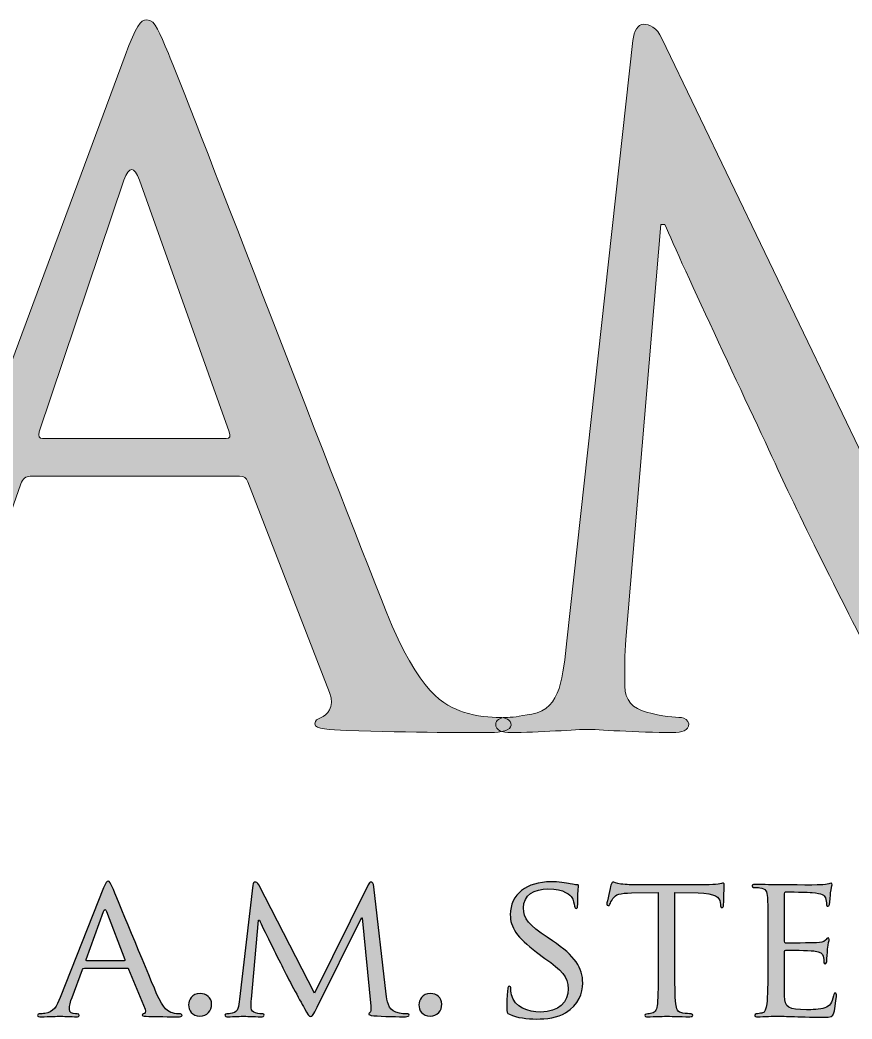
# Model space of a CAD drawing. Header units: feet. Extents: x 0.21 to 4.79, y 0.56 to 1.94.
# Drawn here: x 1.356 to 2.498, y 0.558 to 1.93 of the extents above; entities that cross this region are included whole.
import ezdxf

# ---------------------------------------------------------------- set-up
doc = ezdxf.new("R2010")
doc.units = ezdxf.units.FT
doc.header["$MEASUREMENT"] = 0
doc.layers.add('Layer 2', color=7, linetype='Continuous')

# ---------------------------------------------------------------- blocks, each defined once
blk = doc.blocks.new('*U3')
at = {"true_color": 0xffffff}
h = blk.add_hatch(color=7, dxfattribs=at)
h.dxf.hatch_style = 2
edge = h.paths.add_edge_path()
edge.add_spline(control_points=[(1.5001, 1.8813), (1.5157, 1.9229), (1.5213, 1.9303), (1.5298, 1.9303), (1.5426, 1.9303), (1.5468, 1.9125), (1.5596, 1.8843), (1.5823, 1.8308), (1.7821, 1.3093), (1.8587, 1.1177), (1.9041, 1.0048), (1.9381, 0.9885), (1.965, 0.9795), (1.9834, 0.9736), (2.0019, 0.9721), (2.0146, 0.9721), (2.0217, 0.9721), (2.0302, 0.9692), (2.0302, 0.9617), (2.0302, 0.9543), (2.016, 0.9513), (2.0019, 0.9513), (1.9834, 0.9513), (1.8913, 0.9513), (1.8048, 0.9543), (1.7807, 0.9558), (1.7609, 0.9558), (1.7609, 0.9632), (1.7609, 0.9692), (1.7637, 0.9692), (1.7694, 0.9721), (1.7765, 0.9751), (1.7893, 0.9855), (1.7807, 1.0063), (1.7807, 1.0063), (1.6688, 1.296), (1.6688, 1.296), (1.6659, 1.3019), (1.6645, 1.3034), (1.6574, 1.3034), (1.6574, 1.3034), (1.3697, 1.3034), (1.3697, 1.3034), (1.364, 1.3034), (1.3597, 1.3004), (1.3569, 1.293), (1.3569, 1.293), (1.286, 1.091), (1.286, 1.091), (1.2747, 1.0598), (1.2676, 1.0286), (1.2676, 1.0063), (1.2676, 0.981), (1.2888, 0.9721), (1.3102, 0.9721), (1.3102, 0.9721), (1.3215, 0.9721), (1.3215, 0.9721), (1.3314, 0.9721), (1.3342, 0.9677), (1.3342, 0.9617), (1.3342, 0.9543), (1.3271, 0.9513), (1.3158, 0.9513), (1.286, 0.9513), (1.218, 0.9558), (1.2038, 0.9558), (1.1911, 0.9558), (1.1287, 0.9513), (1.0776, 0.9513), (1.0621, 0.9513), (1.0535, 0.9543), (1.0535, 0.9617), (1.0535, 0.9677), (1.0592, 0.9721), (1.0649, 0.9721), (1.0734, 0.9721), (1.0918, 0.9736), (1.1018, 0.9751), (1.1584, 0.9825), (1.1826, 1.0271), (1.2067, 1.091), (1.2067, 1.091), (1.5001, 1.8813), (1.5001, 1.8813)], knot_values=[0, 0, 0, 0, 1, 1, 1, 2, 2, 2, 3, 3, 3, 4, 4, 4, 5, 5, 5, 6, 6, 6, 7, 7, 7, 8, 8, 8, 9, 9, 9, 10, 10, 10, 11, 11, 11, 12, 12, 12, 13, 13, 13, 14, 14, 14, 15, 15, 15, 16, 16, 16, 17, 17, 17, 18, 18, 18, 19, 19, 19, 20, 20, 20, 21, 21, 21, 22, 22, 22, 23, 23, 23, 24, 24, 24, 25, 25, 25, 26, 26, 26, 27, 27, 27, 28, 28, 28, 28], degree=3, periodic=0)
edge = h.paths.add_edge_path()
edge.add_spline(control_points=[(1.639, 1.3554), (1.6447, 1.3554), (1.6447, 1.3584), (1.6432, 1.3643), (1.6432, 1.3643), (1.5199, 1.7104), (1.5199, 1.7104), (1.5128, 1.7298), (1.5057, 1.7298), (1.4986, 1.7104), (1.4986, 1.7104), (1.3824, 1.3643), (1.3824, 1.3643), (1.381, 1.3584), (1.3824, 1.3554), (1.3866, 1.3554), (1.3866, 1.3554), (1.639, 1.3554), (1.639, 1.3554)], knot_values=[0, 0, 0, 0, 1, 1, 1, 2, 2, 2, 3, 3, 3, 4, 4, 4, 5, 5, 5, 6, 6, 6, 6], degree=3, periodic=0)
h = blk.add_hatch(color=7, dxfattribs=at)
h.dxf.hatch_style = 2
edge = h.paths.add_edge_path()
edge.add_spline(control_points=[(3.1004, 1.1147), (3.1047, 1.0702), (3.1132, 1.0018), (3.1643, 0.984), (3.1997, 0.9721), (3.2323, 0.9721), (3.245, 0.9721), (3.2507, 0.9721), (3.255, 0.9692), (3.255, 0.9632), (3.255, 0.9558), (3.2436, 0.9513), (3.2295, 0.9513), (3.2011, 0.9513), (3.0621, 0.9543), (3.0168, 0.9588), (2.9871, 0.9618), (2.9814, 0.9662), (2.9814, 0.9721), (2.9814, 0.9766), (2.9842, 0.9811), (2.9899, 0.9825), (2.997, 0.984), (2.9984, 1.0033), (2.9955, 1.0271), (2.9955, 1.0271), (2.936, 1.6659), (2.936, 1.6659), (2.936, 1.6659), (2.9332, 1.6659), (2.9332, 1.6659), (2.9332, 1.6659), (2.6327, 1.0212), (2.6327, 1.0212), (2.6071, 0.9662), (2.6001, 0.9543), (2.5888, 0.9543), (2.5774, 0.9543), (2.5703, 0.9662), (2.5462, 1.0122), (2.5136, 1.0746), (2.4314, 1.2366), (2.4002, 1.3049), (2.3633, 1.3851), (2.2627, 1.5976), (2.2414, 1.6495), (2.2414, 1.6495), (2.2358, 1.6495), (2.2358, 1.6495), (2.2358, 1.6495), (2.1876, 1.0791), (2.1876, 1.0791), (2.1862, 1.0598), (2.1862, 1.036), (2.1862, 1.0152), (2.1862, 0.9959), (2.1975, 0.984), (2.2159, 0.9795), (2.2372, 0.9736), (2.2556, 0.9721), (2.2641, 0.9721), (2.2683, 0.9721), (2.274, 0.9677), (2.274, 0.9632), (2.274, 0.9543), (2.2655, 0.9513), (2.2514, 0.9513), (2.2046, 0.9513), (2.145, 0.9558), (2.1351, 0.9558), (2.1238, 0.9558), (2.0643, 0.9513), (2.0302, 0.9513), (2.0175, 0.9513), (2.009, 0.9543), (2.009, 0.9632), (2.009, 0.9677), (2.0146, 0.9721), (2.0217, 0.9721), (2.0316, 0.9721), (2.0401, 0.9736), (2.0586, 0.9766), (2.0997, 0.984), (2.1011, 1.0301), (2.1068, 1.0776), (2.1068, 1.0776), (2.1975, 1.9021), (2.1975, 1.9021), (2.1989, 1.9154), (2.2046, 1.9244), (2.2116, 1.9244), (2.2202, 1.9244), (2.2301, 1.9199), (2.2372, 1.905), (2.2372, 1.905), (2.6142, 1.1207), (2.6142, 1.1207), (2.6142, 1.1207), (2.9771, 1.9036), (2.9771, 1.9036), (2.9828, 1.9154), (2.9885, 1.9244), (2.997, 1.9244), (3.0055, 1.9244), (3.0126, 1.914), (3.0154, 1.8902), (3.0154, 1.8902), (3.1004, 1.1147), (3.1004, 1.1147)], knot_values=[0, 0, 0, 0, 1, 1, 1, 2, 2, 2, 3, 3, 3, 4, 4, 4, 5, 5, 5, 6, 6, 6, 7, 7, 7, 8, 8, 8, 9, 9, 9, 10, 10, 10, 11, 11, 11, 12, 12, 12, 13, 13, 13, 14, 14, 14, 15, 15, 15, 16, 16, 16, 17, 17, 17, 18, 18, 18, 19, 19, 19, 20, 20, 20, 21, 21, 21, 22, 22, 22, 23, 23, 23, 24, 24, 24, 25, 25, 25, 26, 26, 26, 27, 27, 27, 28, 28, 28, 29, 29, 29, 30, 30, 30, 31, 31, 31, 32, 32, 32, 33, 33, 33, 34, 34, 34, 35, 35, 35, 36, 36, 36, 36], degree=3, periodic=0)
h = blk.add_hatch(color=7, dxfattribs=at)
h.dxf.hatch_style = 2
edge = h.paths.add_edge_path()
edge.add_spline(control_points=[(1.4707, 0.7379), (1.4739, 0.7458), (1.475, 0.7472), (1.4768, 0.7472), (1.4794, 0.7472), (1.4802, 0.7438), (1.4828, 0.7385), (1.4874, 0.7283), (1.528, 0.6291), (1.5435, 0.5926), (1.5527, 0.5712), (1.5596, 0.568), (1.5651, 0.5663), (1.5688, 0.5652), (1.5726, 0.5649), (1.5752, 0.5649), (1.5766, 0.5649), (1.5783, 0.5643), (1.5783, 0.5629), (1.5783, 0.5615), (1.5754, 0.561), (1.5726, 0.561), (1.5688, 0.561), (1.5501, 0.561), (1.5326, 0.5615), (1.5277, 0.5618), (1.5237, 0.5618), (1.5237, 0.5632), (1.5237, 0.5643), (1.5243, 0.5643), (1.5254, 0.5649), (1.5268, 0.5655), (1.5294, 0.5675), (1.5277, 0.5714), (1.5277, 0.5714), (1.505, 0.6265), (1.505, 0.6265), (1.5044, 0.6277), (1.5041, 0.6279), (1.5027, 0.6279), (1.5027, 0.6279), (1.4443, 0.6279), (1.4443, 0.6279), (1.4431, 0.6279), (1.4423, 0.6274), (1.4417, 0.626), (1.4417, 0.626), (1.4273, 0.5875), (1.4273, 0.5875), (1.425, 0.5816), (1.4236, 0.5757), (1.4236, 0.5714), (1.4236, 0.5666), (1.4279, 0.5649), (1.4322, 0.5649), (1.4322, 0.5649), (1.4345, 0.5649), (1.4345, 0.5649), (1.4365, 0.5649), (1.4371, 0.5641), (1.4371, 0.5629), (1.4371, 0.5615), (1.4356, 0.561), (1.4333, 0.561), (1.4273, 0.561), (1.4135, 0.5618), (1.4106, 0.5618), (1.408, 0.5618), (1.3954, 0.561), (1.385, 0.561), (1.3819, 0.561), (1.3801, 0.5615), (1.3801, 0.5629), (1.3801, 0.5641), (1.3813, 0.5649), (1.3824, 0.5649), (1.3842, 0.5649), (1.3879, 0.5652), (1.3899, 0.5655), (1.4014, 0.5669), (1.4063, 0.5754), (1.4112, 0.5875), (1.4112, 0.5875), (1.4707, 0.7379), (1.4707, 0.7379)], knot_values=[0, 0, 0, 0, 1, 1, 1, 2, 2, 2, 3, 3, 3, 4, 4, 4, 5, 5, 5, 6, 6, 6, 7, 7, 7, 8, 8, 8, 9, 9, 9, 10, 10, 10, 11, 11, 11, 12, 12, 12, 13, 13, 13, 14, 14, 14, 15, 15, 15, 16, 16, 16, 17, 17, 17, 18, 18, 18, 19, 19, 19, 20, 20, 20, 21, 21, 21, 22, 22, 22, 23, 23, 23, 24, 24, 24, 25, 25, 25, 26, 26, 26, 27, 27, 27, 28, 28, 28, 28], degree=3, periodic=0)
edge = h.paths.add_edge_path()
edge.add_spline(control_points=[(1.4989, 0.6378), (1.5001, 0.6378), (1.5001, 0.6384), (1.4998, 0.6395), (1.4998, 0.6395), (1.4748, 0.7054), (1.4748, 0.7054), (1.4733, 0.7091), (1.4719, 0.7091), (1.4704, 0.7054), (1.4704, 0.7054), (1.4469, 0.6395), (1.4469, 0.6395), (1.4466, 0.6384), (1.4469, 0.6378), (1.4477, 0.6378), (1.4477, 0.6378), (1.4989, 0.6378), (1.4989, 0.6378)], knot_values=[0, 0, 0, 0, 1, 1, 1, 2, 2, 2, 3, 3, 3, 4, 4, 4, 5, 5, 5, 6, 6, 6, 6], degree=3, periodic=0)
h = blk.add_hatch(color=7, dxfattribs=at)
h.dxf.hatch_style = 2
edge = h.paths.add_edge_path()
edge.add_spline(control_points=[(1.8588, 0.5921), (1.8597, 0.5836), (1.8614, 0.5706), (1.8718, 0.5672), (1.879, 0.5649), (1.8856, 0.5649), (1.8882, 0.5649), (1.8893, 0.5649), (1.8902, 0.5643), (1.8902, 0.5632), (1.8902, 0.5618), (1.8879, 0.561), (1.885, 0.561), (1.8793, 0.561), (1.8511, 0.5615), (1.8419, 0.5624), (1.8358, 0.5629), (1.8347, 0.5638), (1.8347, 0.5649), (1.8347, 0.5658), (1.8353, 0.5666), (1.8364, 0.5669), (1.8378, 0.5672), (1.8381, 0.5708), (1.8375, 0.5754), (1.8375, 0.5754), (1.8255, 0.6969), (1.8255, 0.6969), (1.8255, 0.6969), (1.8249, 0.6969), (1.8249, 0.6969), (1.8249, 0.6969), (1.7639, 0.5742), (1.7639, 0.5742), (1.7587, 0.5638), (1.7573, 0.5615), (1.755, 0.5615), (1.7527, 0.5615), (1.7512, 0.5638), (1.7464, 0.5725), (1.7397, 0.5844), (1.7231, 0.6152), (1.7167, 0.6282), (1.7093, 0.6435), (1.6888, 0.6839), (1.6845, 0.6938), (1.6845, 0.6938), (1.6833, 0.6938), (1.6833, 0.6938), (1.6833, 0.6938), (1.6736, 0.5853), (1.6736, 0.5853), (1.6733, 0.5816), (1.6733, 0.5771), (1.6733, 0.5731), (1.6733, 0.5694), (1.6756, 0.5672), (1.6793, 0.5663), (1.6836, 0.5652), (1.6874, 0.5649), (1.6891, 0.5649), (1.69, 0.5649), (1.6911, 0.5641), (1.6911, 0.5632), (1.6911, 0.5615), (1.6894, 0.561), (1.6865, 0.561), (1.677, 0.561), (1.6649, 0.5618), (1.6629, 0.5618), (1.6606, 0.5618), (1.6486, 0.561), (1.6416, 0.561), (1.6391, 0.561), (1.6373, 0.5615), (1.6373, 0.5632), (1.6373, 0.5641), (1.6385, 0.5649), (1.6399, 0.5649), (1.6419, 0.5649), (1.6437, 0.5652), (1.6474, 0.5658), (1.6557, 0.5672), (1.656, 0.5759), (1.6572, 0.585), (1.6572, 0.585), (1.6756, 0.7418), (1.6756, 0.7418), (1.6759, 0.7444), (1.677, 0.7461), (1.6785, 0.7461), (1.6802, 0.7461), (1.6822, 0.7452), (1.6836, 0.7424), (1.6836, 0.7424), (1.7602, 0.5932), (1.7602, 0.5932), (1.7602, 0.5932), (1.8338, 0.7421), (1.8338, 0.7421), (1.835, 0.7444), (1.8361, 0.7461), (1.8378, 0.7461), (1.8396, 0.7461), (1.841, 0.7441), (1.8416, 0.7396), (1.8416, 0.7396), (1.8588, 0.5921), (1.8588, 0.5921)], knot_values=[0, 0, 0, 0, 1, 1, 1, 2, 2, 2, 3, 3, 3, 4, 4, 4, 5, 5, 5, 6, 6, 6, 7, 7, 7, 8, 8, 8, 9, 9, 9, 10, 10, 10, 11, 11, 11, 12, 12, 12, 13, 13, 13, 14, 14, 14, 15, 15, 15, 16, 16, 16, 17, 17, 17, 18, 18, 18, 19, 19, 19, 20, 20, 20, 21, 21, 21, 22, 22, 22, 23, 23, 23, 24, 24, 24, 25, 25, 25, 26, 26, 26, 27, 27, 27, 28, 28, 28, 29, 29, 29, 30, 30, 30, 31, 31, 31, 32, 32, 32, 33, 33, 33, 34, 34, 34, 35, 35, 35, 36, 36, 36, 36], degree=3, periodic=0)
h = blk.add_hatch(color=7, dxfattribs=at)
h.dxf.hatch_style = 2
edge = h.paths.add_edge_path()
edge.add_spline(control_points=[(2.0278, 0.5644), (2.0244, 0.566), (2.0241, 0.5669), (2.0241, 0.5734), (2.0241, 0.5853), (2.0252, 0.5949), (2.0255, 0.5988), (2.0255, 0.6014), (2.0261, 0.6028), (2.0275, 0.6028), (2.029, 0.6028), (2.0298, 0.6019), (2.0298, 0.5999), (2.0298, 0.598), (2.0298, 0.5946), (2.0307, 0.5912), (2.0347, 0.5737), (2.0537, 0.5675), (2.0707, 0.5675), (2.0957, 0.5675), (2.1087, 0.5813), (2.1087, 0.5994), (2.1087, 0.6166), (2.0992, 0.6248), (2.0767, 0.6412), (2.0767, 0.6412), (2.0652, 0.6497), (2.0652, 0.6497), (2.0379, 0.6698), (2.029, 0.6845), (2.029, 0.7012), (2.029, 0.7294), (2.0517, 0.7464), (2.0851, 0.7464), (2.0952, 0.7464), (2.1052, 0.7449), (2.1112, 0.7436), (2.1161, 0.7424), (2.1182, 0.7424), (2.1202, 0.7424), (2.1222, 0.7424), (2.1228, 0.7421), (2.1228, 0.7407), (2.1228, 0.7396), (2.1216, 0.7317), (2.1216, 0.7153), (2.1216, 0.7116), (2.1213, 0.7099), (2.1196, 0.7099), (2.1179, 0.7099), (2.1176, 0.711), (2.1173, 0.713), (2.117, 0.7158), (2.115, 0.7223), (2.1136, 0.7249), (2.1118, 0.7277), (2.1035, 0.7368), (2.0808, 0.7368), (2.0623, 0.7368), (2.0471, 0.7277), (2.0471, 0.7108), (2.0471, 0.6955), (2.0549, 0.6867), (2.0799, 0.6701), (2.0799, 0.6701), (2.0871, 0.6653), (2.0871, 0.6653), (2.1179, 0.6446), (2.1285, 0.6279), (2.1285, 0.6073), (2.1285, 0.5932), (2.123, 0.5779), (2.1049, 0.5663), (2.0943, 0.5595), (2.0785, 0.5579), (2.0646, 0.5579), (2.0528, 0.5579), (2.0382, 0.5595), (2.0278, 0.5644)], knot_values=[0, 0, 0, 0, 1, 1, 1, 2, 2, 2, 3, 3, 3, 4, 4, 4, 5, 5, 5, 6, 6, 6, 7, 7, 7, 8, 8, 8, 9, 9, 9, 10, 10, 10, 11, 11, 11, 12, 12, 12, 13, 13, 13, 14, 14, 14, 15, 15, 15, 16, 16, 16, 17, 17, 17, 18, 18, 18, 19, 19, 19, 20, 20, 20, 21, 21, 21, 22, 22, 22, 23, 23, 23, 24, 24, 24, 25, 25, 25, 26, 26, 26, 26], degree=3, periodic=0)
h = blk.add_hatch(color=7, dxfattribs=at)
h.dxf.hatch_style = 2
edge = h.paths.add_edge_path()
edge.add_spline(control_points=[(2.2551, 0.6308), (2.2551, 0.6076), (2.2551, 0.5887), (2.2563, 0.5788), (2.2571, 0.5717), (2.2583, 0.5672), (2.266, 0.566), (2.2695, 0.5655), (2.2753, 0.5649), (2.2776, 0.5649), (2.2793, 0.5649), (2.2796, 0.5638), (2.2796, 0.5629), (2.2796, 0.5618), (2.2784, 0.561), (2.2755, 0.561), (2.2617, 0.561), (2.2456, 0.5618), (2.2442, 0.5618), (2.243, 0.5618), (2.2255, 0.561), (2.218, 0.561), (2.2151, 0.561), (2.214, 0.5615), (2.214, 0.5629), (2.214, 0.5638), (2.2145, 0.5647), (2.216, 0.5647), (2.2183, 0.5647), (2.2212, 0.5652), (2.2235, 0.5658), (2.2287, 0.5669), (2.2301, 0.5717), (2.231, 0.5788), (2.2321, 0.5887), (2.2321, 0.6076), (2.2321, 0.6308), (2.2321, 0.6308), (2.2321, 0.7317), (2.2321, 0.7317), (2.2321, 0.7317), (2.1956, 0.7311), (2.1956, 0.7311), (2.1797, 0.7308), (2.1737, 0.7291), (2.17, 0.7235), (2.1671, 0.7192), (2.1668, 0.7175), (2.1659, 0.7158), (2.1654, 0.7139), (2.1645, 0.7136), (2.1634, 0.7136), (2.1628, 0.7136), (2.1616, 0.7142), (2.1616, 0.7156), (2.1616, 0.7181), (2.1668, 0.7396), (2.1671, 0.7416), (2.1677, 0.743), (2.1688, 0.7461), (2.1697, 0.7461), (2.1714, 0.7461), (2.174, 0.7441), (2.1809, 0.7432), (2.1881, 0.7424), (2.1979, 0.7421), (2.2008, 0.7421), (2.2008, 0.7421), (2.2963, 0.7421), (2.2963, 0.7421), (2.3046, 0.7421), (2.3103, 0.7427), (2.3144, 0.7432), (2.3181, 0.7438), (2.3204, 0.7444), (2.3216, 0.7444), (2.3227, 0.7444), (2.3227, 0.743), (2.3227, 0.7416), (2.3227, 0.7342), (2.3219, 0.717), (2.3219, 0.7142), (2.3219, 0.7122), (2.3207, 0.711), (2.3196, 0.711), (2.3184, 0.711), (2.3178, 0.7119), (2.3175, 0.7153), (2.3175, 0.7153), (2.3172, 0.7178), (2.3172, 0.7178), (2.3164, 0.7252), (2.3109, 0.7305), (2.2868, 0.7311), (2.2868, 0.7311), (2.2551, 0.7317), (2.2551, 0.7317), (2.2551, 0.7317), (2.2551, 0.6308), (2.2551, 0.6308)], knot_values=[0, 0, 0, 0, 1, 1, 1, 2, 2, 2, 3, 3, 3, 4, 4, 4, 5, 5, 5, 6, 6, 6, 7, 7, 7, 8, 8, 8, 9, 9, 9, 10, 10, 10, 11, 11, 11, 12, 12, 12, 13, 13, 13, 14, 14, 14, 15, 15, 15, 16, 16, 16, 17, 17, 17, 18, 18, 18, 19, 19, 19, 20, 20, 20, 21, 21, 21, 22, 22, 22, 23, 23, 23, 24, 24, 24, 25, 25, 25, 26, 26, 26, 27, 27, 27, 28, 28, 28, 29, 29, 29, 30, 30, 30, 31, 31, 31, 32, 32, 32, 33, 33, 33, 33], degree=3, periodic=0)
h = blk.add_hatch(color=7, dxfattribs=at)
h.dxf.hatch_style = 2
edge = h.paths.add_edge_path()
edge.add_spline(control_points=[(2.3826, 0.6732), (2.3826, 0.7105), (2.3826, 0.7172), (2.382, 0.7249), (2.3814, 0.7331), (2.38, 0.737), (2.3716, 0.7382), (2.3696, 0.7385), (2.3653, 0.7387), (2.363, 0.7387), (2.3621, 0.7387), (2.361, 0.7399), (2.361, 0.7407), (2.361, 0.7421), (2.3621, 0.7427), (2.365, 0.7427), (2.3765, 0.7427), (2.3929, 0.7421), (2.3944, 0.7421), (2.3961, 0.7421), (2.449, 0.7418), (2.4548, 0.7421), (2.4597, 0.7424), (2.4643, 0.7433), (2.4663, 0.7436), (2.4674, 0.7438), (2.4686, 0.7447), (2.4698, 0.7447), (2.4706, 0.7447), (2.4709, 0.7436), (2.4709, 0.7424), (2.4709, 0.7407), (2.4695, 0.7379), (2.4689, 0.7311), (2.4686, 0.7288), (2.468, 0.7181), (2.4674, 0.7153), (2.4671, 0.7142), (2.4663, 0.7127), (2.4651, 0.7127), (2.4637, 0.7127), (2.4631, 0.7139), (2.4631, 0.7158), (2.4631, 0.7175), (2.4628, 0.7215), (2.4617, 0.7243), (2.46, 0.7283), (2.4574, 0.73), (2.4436, 0.7317), (2.4393, 0.7322), (2.4099, 0.7325), (2.407, 0.7325), (2.4059, 0.7325), (2.4056, 0.7317), (2.4056, 0.73), (2.4056, 0.73), (2.4056, 0.6647), (2.4056, 0.6647), (2.4056, 0.663), (2.4056, 0.6622), (2.407, 0.6622), (2.4102, 0.6622), (2.4436, 0.6622), (2.4493, 0.6627), (2.4553, 0.6633), (2.4591, 0.6635), (2.4617, 0.6661), (2.4634, 0.6678), (2.4646, 0.6692), (2.4654, 0.6692), (2.4663, 0.6692), (2.4669, 0.6686), (2.4669, 0.6672), (2.4669, 0.6658), (2.4654, 0.6619), (2.4648, 0.6539), (2.4643, 0.6492), (2.4637, 0.6401), (2.4637, 0.6384), (2.4637, 0.6364), (2.4631, 0.6339), (2.4614, 0.6339), (2.4603, 0.6339), (2.4597, 0.6347), (2.4597, 0.6361), (2.4597, 0.6384), (2.4597, 0.6409), (2.4585, 0.6441), (2.4577, 0.6474), (2.4553, 0.6503), (2.4456, 0.6514), (2.4387, 0.6522), (2.4116, 0.6525), (2.4073, 0.6525), (2.4059, 0.6525), (2.4056, 0.6517), (2.4056, 0.6508), (2.4056, 0.6508), (2.4056, 0.6308), (2.4056, 0.6308), (2.4056, 0.6226), (2.4053, 0.5946), (2.4056, 0.5898), (2.4062, 0.5737), (2.4108, 0.5706), (2.4358, 0.5706), (2.4424, 0.5706), (2.4545, 0.5706), (2.4611, 0.5731), (2.4677, 0.5759), (2.4712, 0.5802), (2.4726, 0.5898), (2.4732, 0.5926), (2.4738, 0.5935), (2.4752, 0.5935), (2.4766, 0.5935), (2.4769, 0.5915), (2.4769, 0.5898), (2.4769, 0.5881), (2.4749, 0.5717), (2.4735, 0.5666), (2.4718, 0.5604), (2.4692, 0.5604), (2.4594, 0.5604), (2.4404, 0.5604), (2.4257, 0.561), (2.4154, 0.5612), (2.4047, 0.5618), (2.3981, 0.5618), (2.3944, 0.5618), (2.3938, 0.5618), (2.3889, 0.5618), (2.3834, 0.5615), (2.3786, 0.5612), (2.3728, 0.561), (2.3688, 0.561), (2.3662, 0.561), (2.3647, 0.5615), (2.3647, 0.5629), (2.3647, 0.5638), (2.3653, 0.5649), (2.3668, 0.5649), (2.3691, 0.5649), (2.3722, 0.5658), (2.3745, 0.5661), (2.3794, 0.5669), (2.38, 0.5717), (2.3811, 0.5788), (2.3826, 0.5887), (2.3826, 0.6076), (2.3826, 0.6308), (2.3826, 0.6308), (2.3826, 0.6732), (2.3826, 0.6732)], knot_values=[0, 0, 0, 0, 1, 1, 1, 2, 2, 2, 3, 3, 3, 4, 4, 4, 5, 5, 5, 6, 6, 6, 7, 7, 7, 8, 8, 8, 9, 9, 9, 10, 10, 10, 11, 11, 11, 12, 12, 12, 13, 13, 13, 14, 14, 14, 15, 15, 15, 16, 16, 16, 17, 17, 17, 18, 18, 18, 19, 19, 19, 20, 20, 20, 21, 21, 21, 22, 22, 22, 23, 23, 23, 24, 24, 24, 25, 25, 25, 26, 26, 26, 27, 27, 27, 28, 28, 28, 29, 29, 29, 30, 30, 30, 31, 31, 31, 32, 32, 32, 33, 33, 33, 34, 34, 34, 35, 35, 35, 36, 36, 36, 37, 37, 37, 38, 38, 38, 39, 39, 39, 40, 40, 40, 41, 41, 41, 42, 42, 42, 43, 43, 43, 44, 44, 44, 45, 45, 45, 46, 46, 46, 47, 47, 47, 48, 48, 48, 49, 49, 49, 50, 50, 50, 51, 51, 51, 51], degree=3, periodic=0)
h = blk.add_hatch(color=7, dxfattribs=at)
h.dxf.hatch_style = 2
edge = h.paths.add_edge_path()
edge.add_spline(control_points=[(1.5873, 0.5774), (1.5873, 0.5839), (1.5919, 0.5929), (1.6031, 0.5929), (1.612, 0.5929), (1.6189, 0.5873), (1.6189, 0.5782), (1.6189, 0.5692), (1.6126, 0.5618), (1.6028, 0.5618), (1.5919, 0.5618), (1.5873, 0.5703), (1.5873, 0.5774)], knot_values=[0, 0, 0, 0, 1, 1, 1, 2, 2, 2, 3, 3, 3, 4, 4, 4, 4], degree=3, periodic=0)
h = blk.add_hatch(color=7, dxfattribs=at)
h.dxf.hatch_style = 2
edge = h.paths.add_edge_path()
edge.add_spline(control_points=[(1.9035, 0.5774), (1.9035, 0.5839), (1.9081, 0.5929), (1.9193, 0.5929), (1.9282, 0.5929), (1.9351, 0.5873), (1.9351, 0.5782), (1.9351, 0.5692), (1.9288, 0.5618), (1.919, 0.5618), (1.9081, 0.5618), (1.9035, 0.5703), (1.9035, 0.5774)], knot_values=[0, 0, 0, 0, 1, 1, 1, 2, 2, 2, 3, 3, 3, 4, 4, 4, 4], degree=3, periodic=0)
at = {"lineweight": 0}
for points, knots in [([(1.5001, 1.8813), (1.5157, 1.9229), (1.5213, 1.9303), (1.5298, 1.9303), (1.5426, 1.9303), (1.5468, 1.9125), (1.5596, 1.8843), (1.5823, 1.8308), (1.7821, 1.3093), (1.8587, 1.1177), (1.9041, 1.0048), (1.9381, 0.9885), (1.965, 0.9795), (1.9834, 0.9736), (2.0019, 0.9721), (2.0146, 0.9721), (2.0217, 0.9721), (2.0302, 0.9692), (2.0302, 0.9617), (2.0302, 0.9543), (2.016, 0.9513), (2.0019, 0.9513), (1.9834, 0.9513), (1.8913, 0.9513), (1.8048, 0.9543), (1.7807, 0.9558), (1.7609, 0.9558), (1.7609, 0.9632), (1.7609, 0.9692), (1.7637, 0.9692), (1.7694, 0.9721), (1.7765, 0.9751), (1.7893, 0.9855), (1.7807, 1.0063), (1.7807, 1.0063), (1.6688, 1.296), (1.6688, 1.296), (1.6659, 1.3019), (1.6645, 1.3034), (1.6574, 1.3034), (1.6574, 1.3034), (1.3697, 1.3034), (1.3697, 1.3034), (1.364, 1.3034), (1.3597, 1.3004), (1.3569, 1.293), (1.3569, 1.293), (1.286, 1.091), (1.286, 1.091), (1.2747, 1.0598), (1.2676, 1.0286), (1.2676, 1.0063), (1.2676, 0.981), (1.2888, 0.9721), (1.3102, 0.9721), (1.3102, 0.9721), (1.3215, 0.9721), (1.3215, 0.9721), (1.3314, 0.9721), (1.3342, 0.9677), (1.3342, 0.9617), (1.3342, 0.9543), (1.3271, 0.9513), (1.3158, 0.9513), (1.286, 0.9513), (1.218, 0.9558), (1.2038, 0.9558), (1.1911, 0.9558), (1.1287, 0.9513), (1.0776, 0.9513), (1.0621, 0.9513), (1.0535, 0.9543), (1.0535, 0.9617), (1.0535, 0.9677), (1.0592, 0.9721), (1.0649, 0.9721), (1.0734, 0.9721), (1.0918, 0.9736), (1.1018, 0.9751), (1.1584, 0.9825), (1.1826, 1.0271), (1.2067, 1.091), (1.2067, 1.091), (1.5001, 1.8813), (1.5001, 1.8813)], [0, 0, 0, 0, 1, 1, 1, 2, 2, 2, 3, 3, 3, 4, 4, 4, 5, 5, 5, 6, 6, 6, 7, 7, 7, 8, 8, 8, 9, 9, 9, 10, 10, 10, 11, 11, 11, 12, 12, 12, 13, 13, 13, 14, 14, 14, 15, 15, 15, 16, 16, 16, 17, 17, 17, 18, 18, 18, 19, 19, 19, 20, 20, 20, 21, 21, 21, 22, 22, 22, 23, 23, 23, 24, 24, 24, 25, 25, 25, 26, 26, 26, 27, 27, 27, 28, 28, 28, 28]), ([(3.1004, 1.1147), (3.1047, 1.0702), (3.1132, 1.0018), (3.1643, 0.984), (3.1997, 0.9721), (3.2323, 0.9721), (3.245, 0.9721), (3.2507, 0.9721), (3.255, 0.9692), (3.255, 0.9632), (3.255, 0.9558), (3.2436, 0.9513), (3.2295, 0.9513), (3.2011, 0.9513), (3.0621, 0.9543), (3.0168, 0.9588), (2.9871, 0.9618), (2.9814, 0.9662), (2.9814, 0.9721), (2.9814, 0.9766), (2.9842, 0.9811), (2.9899, 0.9825), (2.997, 0.984), (2.9984, 1.0033), (2.9955, 1.0271), (2.9955, 1.0271), (2.936, 1.6659), (2.936, 1.6659), (2.936, 1.6659), (2.9332, 1.6659), (2.9332, 1.6659), (2.9332, 1.6659), (2.6327, 1.0212), (2.6327, 1.0212), (2.6071, 0.9662), (2.6001, 0.9543), (2.5888, 0.9543), (2.5774, 0.9543), (2.5703, 0.9662), (2.5462, 1.0122), (2.5136, 1.0746), (2.4314, 1.2366), (2.4002, 1.3049), (2.3633, 1.3851), (2.2627, 1.5976), (2.2414, 1.6495), (2.2414, 1.6495), (2.2358, 1.6495), (2.2358, 1.6495), (2.2358, 1.6495), (2.1876, 1.0791), (2.1876, 1.0791), (2.1862, 1.0598), (2.1862, 1.036), (2.1862, 1.0152), (2.1862, 0.9959), (2.1975, 0.984), (2.2159, 0.9795), (2.2372, 0.9736), (2.2556, 0.9721), (2.2641, 0.9721), (2.2683, 0.9721), (2.274, 0.9677), (2.274, 0.9632), (2.274, 0.9543), (2.2655, 0.9513), (2.2514, 0.9513), (2.2046, 0.9513), (2.145, 0.9558), (2.1351, 0.9558), (2.1238, 0.9558), (2.0643, 0.9513), (2.0302, 0.9513), (2.0175, 0.9513), (2.009, 0.9543), (2.009, 0.9632), (2.009, 0.9677), (2.0146, 0.9721), (2.0217, 0.9721), (2.0316, 0.9721), (2.0401, 0.9736), (2.0586, 0.9766), (2.0997, 0.984), (2.1011, 1.0301), (2.1068, 1.0776), (2.1068, 1.0776), (2.1975, 1.9021), (2.1975, 1.9021), (2.1989, 1.9154), (2.2046, 1.9244), (2.2116, 1.9244), (2.2202, 1.9244), (2.2301, 1.9199), (2.2372, 1.905), (2.2372, 1.905), (2.6142, 1.1207), (2.6142, 1.1207), (2.6142, 1.1207), (2.9771, 1.9036), (2.9771, 1.9036), (2.9828, 1.9154), (2.9885, 1.9244), (2.997, 1.9244), (3.0055, 1.9244), (3.0126, 1.914), (3.0154, 1.8902), (3.0154, 1.8902), (3.1004, 1.1147), (3.1004, 1.1147)], [0, 0, 0, 0, 1, 1, 1, 2, 2, 2, 3, 3, 3, 4, 4, 4, 5, 5, 5, 6, 6, 6, 7, 7, 7, 8, 8, 8, 9, 9, 9, 10, 10, 10, 11, 11, 11, 12, 12, 12, 13, 13, 13, 14, 14, 14, 15, 15, 15, 16, 16, 16, 17, 17, 17, 18, 18, 18, 19, 19, 19, 20, 20, 20, 21, 21, 21, 22, 22, 22, 23, 23, 23, 24, 24, 24, 25, 25, 25, 26, 26, 26, 27, 27, 27, 28, 28, 28, 29, 29, 29, 30, 30, 30, 31, 31, 31, 32, 32, 32, 33, 33, 33, 34, 34, 34, 35, 35, 35, 36, 36, 36, 36]), ([(1.639, 1.3554), (1.6447, 1.3554), (1.6447, 1.3584), (1.6432, 1.3643), (1.6432, 1.3643), (1.5199, 1.7104), (1.5199, 1.7104), (1.5128, 1.7298), (1.5057, 1.7298), (1.4986, 1.7104), (1.4986, 1.7104), (1.3824, 1.3643), (1.3824, 1.3643), (1.381, 1.3584), (1.3824, 1.3554), (1.3866, 1.3554), (1.3866, 1.3554), (1.639, 1.3554), (1.639, 1.3554)], [0, 0, 0, 0, 1, 1, 1, 2, 2, 2, 3, 3, 3, 4, 4, 4, 5, 5, 5, 6, 6, 6, 6])]:
    blk.add_open_spline(points, degree=3, knots=knots, dxfattribs=at)
for points, knots in [([(1.4707, 0.7379), (1.4739, 0.7458), (1.475, 0.7472), (1.4768, 0.7472), (1.4794, 0.7472), (1.4802, 0.7438), (1.4828, 0.7385), (1.4874, 0.7283), (1.528, 0.6291), (1.5435, 0.5926), (1.5527, 0.5712), (1.5596, 0.568), (1.5651, 0.5663), (1.5688, 0.5652), (1.5726, 0.5649), (1.5752, 0.5649), (1.5766, 0.5649), (1.5783, 0.5643), (1.5783, 0.5629), (1.5783, 0.5615), (1.5754, 0.561), (1.5726, 0.561), (1.5688, 0.561), (1.5501, 0.561), (1.5326, 0.5615), (1.5277, 0.5618), (1.5237, 0.5618), (1.5237, 0.5632), (1.5237, 0.5643), (1.5243, 0.5643), (1.5254, 0.5649), (1.5268, 0.5655), (1.5294, 0.5675), (1.5277, 0.5714), (1.5277, 0.5714), (1.505, 0.6265), (1.505, 0.6265), (1.5044, 0.6277), (1.5041, 0.6279), (1.5027, 0.6279), (1.5027, 0.6279), (1.4443, 0.6279), (1.4443, 0.6279), (1.4431, 0.6279), (1.4423, 0.6274), (1.4417, 0.626), (1.4417, 0.626), (1.4273, 0.5875), (1.4273, 0.5875), (1.425, 0.5816), (1.4236, 0.5757), (1.4236, 0.5714), (1.4236, 0.5666), (1.4279, 0.5649), (1.4322, 0.5649), (1.4322, 0.5649), (1.4345, 0.5649), (1.4345, 0.5649), (1.4365, 0.5649), (1.4371, 0.5641), (1.4371, 0.5629), (1.4371, 0.5615), (1.4356, 0.561), (1.4333, 0.561), (1.4273, 0.561), (1.4135, 0.5618), (1.4106, 0.5618), (1.408, 0.5618), (1.3954, 0.561), (1.385, 0.561), (1.3819, 0.561), (1.3801, 0.5615), (1.3801, 0.5629), (1.3801, 0.5641), (1.3813, 0.5649), (1.3824, 0.5649), (1.3842, 0.5649), (1.3879, 0.5652), (1.3899, 0.5655), (1.4014, 0.5669), (1.4063, 0.5754), (1.4112, 0.5875), (1.4112, 0.5875), (1.4707, 0.7379), (1.4707, 0.7379)], [0, 0, 0, 0, 1, 1, 1, 2, 2, 2, 3, 3, 3, 4, 4, 4, 5, 5, 5, 6, 6, 6, 7, 7, 7, 8, 8, 8, 9, 9, 9, 10, 10, 10, 11, 11, 11, 12, 12, 12, 13, 13, 13, 14, 14, 14, 15, 15, 15, 16, 16, 16, 17, 17, 17, 18, 18, 18, 19, 19, 19, 20, 20, 20, 21, 21, 21, 22, 22, 22, 23, 23, 23, 24, 24, 24, 25, 25, 25, 26, 26, 26, 27, 27, 27, 28, 28, 28, 28]), ([(1.8588, 0.5921), (1.8597, 0.5836), (1.8614, 0.5706), (1.8718, 0.5672), (1.879, 0.5649), (1.8856, 0.5649), (1.8882, 0.5649), (1.8893, 0.5649), (1.8902, 0.5643), (1.8902, 0.5632), (1.8902, 0.5618), (1.8879, 0.561), (1.885, 0.561), (1.8793, 0.561), (1.8511, 0.5615), (1.8419, 0.5624), (1.8358, 0.5629), (1.8347, 0.5638), (1.8347, 0.5649), (1.8347, 0.5658), (1.8353, 0.5666), (1.8364, 0.5669), (1.8378, 0.5672), (1.8381, 0.5708), (1.8375, 0.5754), (1.8375, 0.5754), (1.8255, 0.6969), (1.8255, 0.6969), (1.8255, 0.6969), (1.8249, 0.6969), (1.8249, 0.6969), (1.8249, 0.6969), (1.7639, 0.5742), (1.7639, 0.5742), (1.7587, 0.5638), (1.7573, 0.5615), (1.755, 0.5615), (1.7527, 0.5615), (1.7512, 0.5638), (1.7464, 0.5725), (1.7397, 0.5844), (1.7231, 0.6152), (1.7167, 0.6282), (1.7093, 0.6435), (1.6888, 0.6839), (1.6845, 0.6938), (1.6845, 0.6938), (1.6833, 0.6938), (1.6833, 0.6938), (1.6833, 0.6938), (1.6736, 0.5853), (1.6736, 0.5853), (1.6733, 0.5816), (1.6733, 0.5771), (1.6733, 0.5731), (1.6733, 0.5694), (1.6756, 0.5672), (1.6793, 0.5663), (1.6836, 0.5652), (1.6874, 0.5649), (1.6891, 0.5649), (1.69, 0.5649), (1.6911, 0.5641), (1.6911, 0.5632), (1.6911, 0.5615), (1.6894, 0.561), (1.6865, 0.561), (1.677, 0.561), (1.6649, 0.5618), (1.6629, 0.5618), (1.6606, 0.5618), (1.6486, 0.561), (1.6416, 0.561), (1.6391, 0.561), (1.6373, 0.5615), (1.6373, 0.5632), (1.6373, 0.5641), (1.6385, 0.5649), (1.6399, 0.5649), (1.6419, 0.5649), (1.6437, 0.5652), (1.6474, 0.5658), (1.6557, 0.5672), (1.656, 0.5759), (1.6572, 0.585), (1.6572, 0.585), (1.6756, 0.7418), (1.6756, 0.7418), (1.6759, 0.7444), (1.677, 0.7461), (1.6785, 0.7461), (1.6802, 0.7461), (1.6822, 0.7452), (1.6836, 0.7424), (1.6836, 0.7424), (1.7602, 0.5932), (1.7602, 0.5932), (1.7602, 0.5932), (1.8338, 0.7421), (1.8338, 0.7421), (1.835, 0.7444), (1.8361, 0.7461), (1.8378, 0.7461), (1.8396, 0.7461), (1.841, 0.7441), (1.8416, 0.7396), (1.8416, 0.7396), (1.8588, 0.5921), (1.8588, 0.5921)], [0, 0, 0, 0, 1, 1, 1, 2, 2, 2, 3, 3, 3, 4, 4, 4, 5, 5, 5, 6, 6, 6, 7, 7, 7, 8, 8, 8, 9, 9, 9, 10, 10, 10, 11, 11, 11, 12, 12, 12, 13, 13, 13, 14, 14, 14, 15, 15, 15, 16, 16, 16, 17, 17, 17, 18, 18, 18, 19, 19, 19, 20, 20, 20, 21, 21, 21, 22, 22, 22, 23, 23, 23, 24, 24, 24, 25, 25, 25, 26, 26, 26, 27, 27, 27, 28, 28, 28, 29, 29, 29, 30, 30, 30, 31, 31, 31, 32, 32, 32, 33, 33, 33, 34, 34, 34, 35, 35, 35, 36, 36, 36, 36]), ([(2.0278, 0.5644), (2.0244, 0.566), (2.0241, 0.5669), (2.0241, 0.5734), (2.0241, 0.5853), (2.0252, 0.5949), (2.0255, 0.5988), (2.0255, 0.6014), (2.0261, 0.6028), (2.0275, 0.6028), (2.029, 0.6028), (2.0298, 0.6019), (2.0298, 0.5999), (2.0298, 0.598), (2.0298, 0.5946), (2.0307, 0.5912), (2.0347, 0.5737), (2.0537, 0.5675), (2.0707, 0.5675), (2.0957, 0.5675), (2.1087, 0.5813), (2.1087, 0.5994), (2.1087, 0.6166), (2.0992, 0.6248), (2.0767, 0.6412), (2.0767, 0.6412), (2.0652, 0.6497), (2.0652, 0.6497), (2.0379, 0.6698), (2.029, 0.6845), (2.029, 0.7012), (2.029, 0.7294), (2.0517, 0.7464), (2.0851, 0.7464), (2.0952, 0.7464), (2.1052, 0.7449), (2.1112, 0.7436), (2.1161, 0.7424), (2.1182, 0.7424), (2.1202, 0.7424), (2.1222, 0.7424), (2.1228, 0.7421), (2.1228, 0.7407), (2.1228, 0.7396), (2.1216, 0.7317), (2.1216, 0.7153), (2.1216, 0.7116), (2.1213, 0.7099), (2.1196, 0.7099), (2.1179, 0.7099), (2.1176, 0.711), (2.1173, 0.713), (2.117, 0.7158), (2.115, 0.7223), (2.1136, 0.7249), (2.1118, 0.7277), (2.1035, 0.7368), (2.0808, 0.7368), (2.0623, 0.7368), (2.0471, 0.7277), (2.0471, 0.7108), (2.0471, 0.6955), (2.0549, 0.6867), (2.0799, 0.6701), (2.0799, 0.6701), (2.0871, 0.6653), (2.0871, 0.6653), (2.1179, 0.6446), (2.1285, 0.6279), (2.1285, 0.6073), (2.1285, 0.5932), (2.123, 0.5779), (2.1049, 0.5663), (2.0943, 0.5595), (2.0785, 0.5579), (2.0646, 0.5579), (2.0528, 0.5579), (2.0382, 0.5595), (2.0278, 0.5644)], [0, 0, 0, 0, 1, 1, 1, 2, 2, 2, 3, 3, 3, 4, 4, 4, 5, 5, 5, 6, 6, 6, 7, 7, 7, 8, 8, 8, 9, 9, 9, 10, 10, 10, 11, 11, 11, 12, 12, 12, 13, 13, 13, 14, 14, 14, 15, 15, 15, 16, 16, 16, 17, 17, 17, 18, 18, 18, 19, 19, 19, 20, 20, 20, 21, 21, 21, 22, 22, 22, 23, 23, 23, 24, 24, 24, 25, 25, 25, 26, 26, 26, 26]), ([(2.2551, 0.6308), (2.2551, 0.6076), (2.2551, 0.5887), (2.2563, 0.5788), (2.2571, 0.5717), (2.2583, 0.5672), (2.266, 0.566), (2.2695, 0.5655), (2.2753, 0.5649), (2.2776, 0.5649), (2.2793, 0.5649), (2.2796, 0.5638), (2.2796, 0.5629), (2.2796, 0.5618), (2.2784, 0.561), (2.2755, 0.561), (2.2617, 0.561), (2.2456, 0.5618), (2.2442, 0.5618), (2.243, 0.5618), (2.2255, 0.561), (2.218, 0.561), (2.2151, 0.561), (2.214, 0.5615), (2.214, 0.5629), (2.214, 0.5638), (2.2145, 0.5647), (2.216, 0.5647), (2.2183, 0.5647), (2.2212, 0.5652), (2.2235, 0.5658), (2.2287, 0.5669), (2.2301, 0.5717), (2.231, 0.5788), (2.2321, 0.5887), (2.2321, 0.6076), (2.2321, 0.6308), (2.2321, 0.6308), (2.2321, 0.7317), (2.2321, 0.7317), (2.2321, 0.7317), (2.1956, 0.7311), (2.1956, 0.7311), (2.1797, 0.7308), (2.1737, 0.7291), (2.17, 0.7235), (2.1671, 0.7192), (2.1668, 0.7175), (2.1659, 0.7158), (2.1654, 0.7139), (2.1645, 0.7136), (2.1634, 0.7136), (2.1628, 0.7136), (2.1616, 0.7142), (2.1616, 0.7156), (2.1616, 0.7181), (2.1668, 0.7396), (2.1671, 0.7416), (2.1677, 0.743), (2.1688, 0.7461), (2.1697, 0.7461), (2.1714, 0.7461), (2.174, 0.7441), (2.1809, 0.7432), (2.1881, 0.7424), (2.1979, 0.7421), (2.2008, 0.7421), (2.2008, 0.7421), (2.2963, 0.7421), (2.2963, 0.7421), (2.3046, 0.7421), (2.3103, 0.7427), (2.3144, 0.7432), (2.3181, 0.7438), (2.3204, 0.7444), (2.3216, 0.7444), (2.3227, 0.7444), (2.3227, 0.743), (2.3227, 0.7416), (2.3227, 0.7342), (2.3219, 0.717), (2.3219, 0.7142), (2.3219, 0.7122), (2.3207, 0.711), (2.3196, 0.711), (2.3184, 0.711), (2.3178, 0.7119), (2.3175, 0.7153), (2.3175, 0.7153), (2.3172, 0.7178), (2.3172, 0.7178), (2.3164, 0.7252), (2.3109, 0.7305), (2.2868, 0.7311), (2.2868, 0.7311), (2.2551, 0.7317), (2.2551, 0.7317), (2.2551, 0.7317), (2.2551, 0.6308), (2.2551, 0.6308)], [0, 0, 0, 0, 1, 1, 1, 2, 2, 2, 3, 3, 3, 4, 4, 4, 5, 5, 5, 6, 6, 6, 7, 7, 7, 8, 8, 8, 9, 9, 9, 10, 10, 10, 11, 11, 11, 12, 12, 12, 13, 13, 13, 14, 14, 14, 15, 15, 15, 16, 16, 16, 17, 17, 17, 18, 18, 18, 19, 19, 19, 20, 20, 20, 21, 21, 21, 22, 22, 22, 23, 23, 23, 24, 24, 24, 25, 25, 25, 26, 26, 26, 27, 27, 27, 28, 28, 28, 29, 29, 29, 30, 30, 30, 31, 31, 31, 32, 32, 32, 33, 33, 33, 33]), ([(2.3826, 0.6732), (2.3826, 0.7105), (2.3826, 0.7172), (2.382, 0.7249), (2.3814, 0.7331), (2.38, 0.737), (2.3716, 0.7382), (2.3696, 0.7385), (2.3653, 0.7387), (2.363, 0.7387), (2.3621, 0.7387), (2.361, 0.7399), (2.361, 0.7407), (2.361, 0.7421), (2.3621, 0.7427), (2.365, 0.7427), (2.3765, 0.7427), (2.3929, 0.7421), (2.3944, 0.7421), (2.3961, 0.7421), (2.449, 0.7418), (2.4548, 0.7421), (2.4597, 0.7424), (2.4643, 0.7433), (2.4663, 0.7436), (2.4674, 0.7438), (2.4686, 0.7447), (2.4698, 0.7447), (2.4706, 0.7447), (2.4709, 0.7436), (2.4709, 0.7424), (2.4709, 0.7407), (2.4695, 0.7379), (2.4689, 0.7311), (2.4686, 0.7288), (2.468, 0.7181), (2.4674, 0.7153), (2.4671, 0.7142), (2.4663, 0.7127), (2.4651, 0.7127), (2.4637, 0.7127), (2.4631, 0.7139), (2.4631, 0.7158), (2.4631, 0.7175), (2.4628, 0.7215), (2.4617, 0.7243), (2.46, 0.7283), (2.4574, 0.73), (2.4436, 0.7317), (2.4393, 0.7322), (2.4099, 0.7325), (2.407, 0.7325), (2.4059, 0.7325), (2.4056, 0.7317), (2.4056, 0.73), (2.4056, 0.73), (2.4056, 0.6647), (2.4056, 0.6647), (2.4056, 0.663), (2.4056, 0.6622), (2.407, 0.6622), (2.4102, 0.6622), (2.4436, 0.6622), (2.4493, 0.6627), (2.4553, 0.6633), (2.4591, 0.6635), (2.4617, 0.6661), (2.4634, 0.6678), (2.4646, 0.6692), (2.4654, 0.6692), (2.4663, 0.6692), (2.4669, 0.6686), (2.4669, 0.6672), (2.4669, 0.6658), (2.4654, 0.6619), (2.4648, 0.6539), (2.4643, 0.6492), (2.4637, 0.6401), (2.4637, 0.6384), (2.4637, 0.6364), (2.4631, 0.6339), (2.4614, 0.6339), (2.4603, 0.6339), (2.4597, 0.6347), (2.4597, 0.6361), (2.4597, 0.6384), (2.4597, 0.6409), (2.4585, 0.6441), (2.4577, 0.6474), (2.4553, 0.6503), (2.4456, 0.6514), (2.4387, 0.6522), (2.4116, 0.6525), (2.4073, 0.6525), (2.4059, 0.6525), (2.4056, 0.6517), (2.4056, 0.6508), (2.4056, 0.6508), (2.4056, 0.6308), (2.4056, 0.6308), (2.4056, 0.6226), (2.4053, 0.5946), (2.4056, 0.5898), (2.4062, 0.5737), (2.4108, 0.5706), (2.4358, 0.5706), (2.4424, 0.5706), (2.4545, 0.5706), (2.4611, 0.5731), (2.4677, 0.5759), (2.4712, 0.5802), (2.4726, 0.5898), (2.4732, 0.5926), (2.4738, 0.5935), (2.4752, 0.5935), (2.4766, 0.5935), (2.4769, 0.5915), (2.4769, 0.5898), (2.4769, 0.5881), (2.4749, 0.5717), (2.4735, 0.5666), (2.4718, 0.5604), (2.4692, 0.5604), (2.4594, 0.5604), (2.4404, 0.5604), (2.4257, 0.561), (2.4154, 0.5612), (2.4047, 0.5618), (2.3981, 0.5618), (2.3944, 0.5618), (2.3938, 0.5618), (2.3889, 0.5618), (2.3834, 0.5615), (2.3786, 0.5612), (2.3728, 0.561), (2.3688, 0.561), (2.3662, 0.561), (2.3647, 0.5615), (2.3647, 0.5629), (2.3647, 0.5638), (2.3653, 0.5649), (2.3668, 0.5649), (2.3691, 0.5649), (2.3722, 0.5658), (2.3745, 0.5661), (2.3794, 0.5669), (2.38, 0.5717), (2.3811, 0.5788), (2.3826, 0.5887), (2.3826, 0.6076), (2.3826, 0.6308), (2.3826, 0.6308), (2.3826, 0.6732), (2.3826, 0.6732)], [0, 0, 0, 0, 1, 1, 1, 2, 2, 2, 3, 3, 3, 4, 4, 4, 5, 5, 5, 6, 6, 6, 7, 7, 7, 8, 8, 8, 9, 9, 9, 10, 10, 10, 11, 11, 11, 12, 12, 12, 13, 13, 13, 14, 14, 14, 15, 15, 15, 16, 16, 16, 17, 17, 17, 18, 18, 18, 19, 19, 19, 20, 20, 20, 21, 21, 21, 22, 22, 22, 23, 23, 23, 24, 24, 24, 25, 25, 25, 26, 26, 26, 27, 27, 27, 28, 28, 28, 29, 29, 29, 30, 30, 30, 31, 31, 31, 32, 32, 32, 33, 33, 33, 34, 34, 34, 35, 35, 35, 36, 36, 36, 37, 37, 37, 38, 38, 38, 39, 39, 39, 40, 40, 40, 41, 41, 41, 42, 42, 42, 43, 43, 43, 44, 44, 44, 45, 45, 45, 46, 46, 46, 47, 47, 47, 48, 48, 48, 49, 49, 49, 50, 50, 50, 51, 51, 51, 51]), ([(1.4989, 0.6378), (1.5001, 0.6378), (1.5001, 0.6384), (1.4998, 0.6395), (1.4998, 0.6395), (1.4748, 0.7054), (1.4748, 0.7054), (1.4733, 0.7091), (1.4719, 0.7091), (1.4704, 0.7054), (1.4704, 0.7054), (1.4469, 0.6395), (1.4469, 0.6395), (1.4466, 0.6384), (1.4469, 0.6378), (1.4477, 0.6378), (1.4477, 0.6378), (1.4989, 0.6378), (1.4989, 0.6378)], [0, 0, 0, 0, 1, 1, 1, 2, 2, 2, 3, 3, 3, 4, 4, 4, 5, 5, 5, 6, 6, 6, 6]), ([(1.5873, 0.5774), (1.5873, 0.5839), (1.5919, 0.5929), (1.6031, 0.5929), (1.612, 0.5929), (1.6189, 0.5873), (1.6189, 0.5782), (1.6189, 0.5692), (1.6126, 0.5618), (1.6028, 0.5618), (1.5919, 0.5618), (1.5873, 0.5703), (1.5873, 0.5774)], [0, 0, 0, 0, 1, 1, 1, 2, 2, 2, 3, 3, 3, 4, 4, 4, 4]), ([(1.9035, 0.5774), (1.9035, 0.5839), (1.9081, 0.5929), (1.9193, 0.5929), (1.9282, 0.5929), (1.9351, 0.5873), (1.9351, 0.5782), (1.9351, 0.5692), (1.9288, 0.5618), (1.919, 0.5618), (1.9081, 0.5618), (1.9035, 0.5703), (1.9035, 0.5774)], [0, 0, 0, 0, 1, 1, 1, 2, 2, 2, 3, 3, 3, 4, 4, 4, 4])]:
    blk.add_open_spline(points, degree=3, knots=knots)

msp = doc.modelspace()

# ---------------------------------------------------------------- hatches: boundary and pattern name
at = {"layer": 'Layer 2', "true_color": 0xffffff}
h = msp.add_hatch(color=7, dxfattribs=at)
h.dxf.hatch_style = 2
edge = h.paths.add_edge_path()
edge.add_spline(control_points=[(2.0278, 0.5644), (2.0244, 0.566), (2.0241, 0.5669), (2.0241, 0.5734), (2.0241, 0.5853), (2.0252, 0.5949), (2.0255, 0.5988), (2.0255, 0.6014), (2.0261, 0.6028), (2.0275, 0.6028), (2.029, 0.6028), (2.0298, 0.6019), (2.0298, 0.5999), (2.0298, 0.598), (2.0298, 0.5946), (2.0307, 0.5912), (2.0347, 0.5737), (2.0537, 0.5675), (2.0707, 0.5675), (2.0957, 0.5675), (2.1087, 0.5813), (2.1087, 0.5994), (2.1087, 0.6166), (2.0992, 0.6248), (2.0767, 0.6412), (2.0767, 0.6412), (2.0652, 0.6497), (2.0652, 0.6497), (2.0379, 0.6698), (2.029, 0.6845), (2.029, 0.7012), (2.029, 0.7294), (2.0517, 0.7464), (2.0851, 0.7464), (2.0952, 0.7464), (2.1052, 0.7449), (2.1112, 0.7436), (2.1161, 0.7424), (2.1182, 0.7424), (2.1202, 0.7424), (2.1222, 0.7424), (2.1228, 0.7421), (2.1228, 0.7407), (2.1228, 0.7396), (2.1216, 0.7317), (2.1216, 0.7153), (2.1216, 0.7116), (2.1213, 0.7099), (2.1196, 0.7099), (2.1179, 0.7099), (2.1176, 0.711), (2.1173, 0.713), (2.117, 0.7158), (2.115, 0.7223), (2.1136, 0.7249), (2.1118, 0.7277), (2.1035, 0.7368), (2.0808, 0.7368), (2.0623, 0.7368), (2.0471, 0.7277), (2.0471, 0.7108), (2.0471, 0.6955), (2.0549, 0.6867), (2.0799, 0.6701), (2.0799, 0.6701), (2.0871, 0.6653), (2.0871, 0.6653), (2.1179, 0.6446), (2.1285, 0.6279), (2.1285, 0.6073), (2.1285, 0.5932), (2.123, 0.5779), (2.1049, 0.5663), (2.0943, 0.5595), (2.0785, 0.5579), (2.0646, 0.5579), (2.0528, 0.5579), (2.0382, 0.5595), (2.0278, 0.5644)], knot_values=[0, 0, 0, 0, 0.013889, 0.013889, 0.013889, 0.027778, 0.027778, 0.027778, 0.041667, 0.041667, 0.041667, 0.055556, 0.055556, 0.055556, 0.069444, 0.069444, 0.069444, 0.083333, 0.083333, 0.083333, 0.097222, 0.097222, 0.097222, 0.111111, 0.111111, 0.111111, 0.125, 0.125, 0.125, 0.138889, 0.138889, 0.138889, 0.152778, 0.152778, 0.152778, 0.166667, 0.166667, 0.166667, 0.180556, 0.180556, 0.180556, 0.194444, 0.194444, 0.194444, 0.208333, 0.208333, 0.208333, 0.222222, 0.222222, 0.222222, 0.236111, 0.236111, 0.236111, 0.25, 0.25, 0.25, 0.263889, 0.263889, 0.263889, 0.277778, 0.277778, 0.277778, 0.291667, 0.291667, 0.291667, 0.305556, 0.305556, 0.305556, 0.319444, 0.319444, 0.319444, 0.333333, 0.333333, 0.333333, 0.347222, 0.347222, 0.347222, 0.361111, 0.361111, 0.361111, 0.361111], degree=3, periodic=0)
edge.add_line((2.0278, 0.5644), (2.0278, 0.5644))
h = msp.add_hatch(color=7, dxfattribs=at)
h.dxf.hatch_style = 2
edge = h.paths.add_edge_path()
edge.add_spline(control_points=[(1.5873, 0.5774), (1.5873, 0.5839), (1.5919, 0.5929), (1.6031, 0.5929), (1.612, 0.5929), (1.6189, 0.5873), (1.6189, 0.5782), (1.6189, 0.5692), (1.6126, 0.5618), (1.6028, 0.5618), (1.5919, 0.5618), (1.5873, 0.5703), (1.5873, 0.5774)], knot_values=[0, 0, 0, 0, 0.013889, 0.013889, 0.013889, 0.027778, 0.027778, 0.027778, 0.041667, 0.041667, 0.041667, 0.055556, 0.055556, 0.055556, 0.055556], degree=3, periodic=0)
edge.add_line((1.5873, 0.5774), (1.5873, 0.5774))
h = msp.add_hatch(color=7, dxfattribs=at)
h.dxf.hatch_style = 2
edge = h.paths.add_edge_path()
edge.add_spline(control_points=[(1.9035, 0.5774), (1.9035, 0.5839), (1.9081, 0.5929), (1.9193, 0.5929), (1.9282, 0.5929), (1.9351, 0.5873), (1.9351, 0.5782), (1.9351, 0.5692), (1.9288, 0.5618), (1.919, 0.5618), (1.9081, 0.5618), (1.9035, 0.5703), (1.9035, 0.5774)], knot_values=[0, 0, 0, 0, 0.013889, 0.013889, 0.013889, 0.027778, 0.027778, 0.027778, 0.041667, 0.041667, 0.041667, 0.055556, 0.055556, 0.055556, 0.055556], degree=3, periodic=0)
edge.add_line((1.9035, 0.5774), (1.9035, 0.5774))

# ---------------------------------------------------------------- block references
msp.add_blockref('*U3', (0, 0))

doc.saveas('drawing.dxf')
